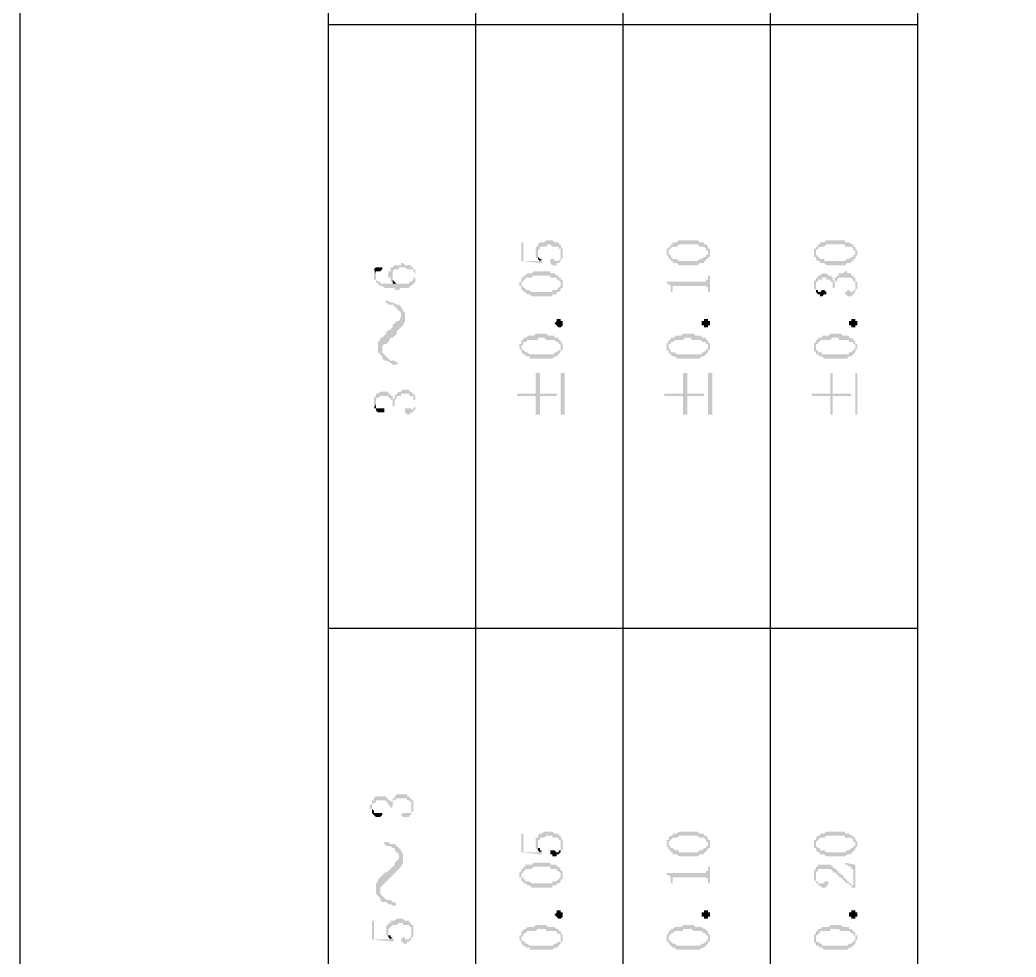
# Model space of a CAD drawing. Header units: millimetres. Extents: x 7018 to 13530, y 4187 to 5692.
# Drawn here: x 9367.76 to 9389.43, y 4570.43 to 4590.82 of the extents above; entities that cross this region are included whole.
import ezdxf

# ---------------------------------------------------------------- set-up
doc = ezdxf.new("R2010")
doc.units = ezdxf.units.MM

msp = doc.modelspace()

# ---------------------------------------------------------------- hatches: boundary and pattern name
at = {"transparency": 33554559}
for points in [[(9378.667, 4585.982), (9378.667, 4585.575), (9379.118, 4585.53), (9379.118, 4585.575), (9379.118, 4585.621), (9379.073, 4585.575), (9378.712, 4585.575), (9378.712, 4585.982)], [(9378.983, 4585.801), (9378.983, 4585.711), (9378.983, 4585.666), (9378.983, 4585.666), (9379.028, 4585.621), (9379.028, 4585.756), (9379.028, 4585.801), (9379.028, 4585.801), (9379.073, 4585.846), (9379.073, 4585.891), (9379.208, 4585.891), (9379.253, 4585.937), (9379.298, 4585.937), (9379.344, 4585.891), (9379.479, 4585.891), (9379.479, 4585.846), (9379.524, 4585.846), (9379.524, 4585.801), (9379.524, 4585.756), (9379.524, 4585.621), (9379.569, 4585.621), (9379.569, 4585.666), (9379.569, 4585.756), (9379.569, 4585.801), (9379.569, 4585.846), (9379.524, 4585.891), (9379.524, 4585.937), (9379.479, 4585.937), (9379.479, 4585.982), (9379.389, 4585.982), (9379.344, 4586.027), (9379.208, 4586.027), (9379.163, 4585.982), (9379.073, 4585.982), (9379.028, 4585.937), (9379.028, 4585.891), (9378.983, 4585.891), (9378.983, 4585.846)], [(9381.826, 4585.756), (9381.826, 4585.711), (9381.826, 4585.711), (9381.871, 4585.666), (9381.871, 4585.621), (9381.871, 4585.756), (9381.871, 4585.801), (9381.871, 4585.801), (9381.916, 4585.846), (9381.916, 4585.846), (9381.961, 4585.891), (9382.052, 4585.891), (9382.097, 4585.937), (9382.503, 4585.937), (9382.548, 4585.891), (9382.638, 4585.891), (9382.683, 4585.846), (9382.683, 4585.801), (9382.729, 4585.801), (9382.729, 4585.756), (9382.729, 4585.891), (9382.729, 4585.891), (9382.683, 4585.937), (9382.638, 4585.937), (9382.638, 4585.982), (9382.548, 4585.982), (9382.503, 4586.027), (9382.097, 4586.027), (9382.052, 4585.982), (9381.961, 4585.982), (9381.961, 4585.937), (9381.916, 4585.937), (9381.916, 4585.891), (9381.871, 4585.891), (9381.871, 4585.846), (9381.826, 4585.846), (9381.826, 4585.801), (9381.826, 4585.801)], [(9385.03, 4585.756), (9385.03, 4585.711), (9385.03, 4585.666), (9385.075, 4585.666), (9385.075, 4585.621), (9385.075, 4585.756), (9385.075, 4585.801), (9385.075, 4585.801), (9385.121, 4585.846), (9385.121, 4585.846), (9385.166, 4585.891), (9385.256, 4585.891), (9385.301, 4585.937), (9385.707, 4585.937), (9385.707, 4585.891), (9385.843, 4585.891), (9385.888, 4585.846), (9385.888, 4585.801), (9385.933, 4585.801), (9385.933, 4585.756), (9385.933, 4585.891), (9385.888, 4585.891), (9385.888, 4585.937), (9385.843, 4585.937), (9385.798, 4585.982), (9385.707, 4585.982), (9385.707, 4586.027), (9385.301, 4586.027), (9385.256, 4585.982), (9385.166, 4585.982), (9385.166, 4585.937), (9385.121, 4585.937), (9385.121, 4585.891), (9385.075, 4585.891), (9385.075, 4585.846), (9385.03, 4585.846), (9385.03, 4585.801), (9385.03, 4585.801)], [(9379.028, 4585.621), (9379.028, 4585.621), (9379.073, 4585.575), (9379.073, 4585.575), (9379.118, 4585.621), (9379.073, 4585.621), (9379.028, 4585.666), (9379.028, 4585.711), (9379.028, 4585.756)], [(9379.298, 4585.575), (9379.298, 4585.53), (9379.298, 4585.53), (9379.344, 4585.485), (9379.434, 4585.485), (9379.434, 4585.53), (9379.479, 4585.53), (9379.524, 4585.575), (9379.524, 4585.756), (9379.524, 4585.666), (9379.524, 4585.621), (9379.524, 4585.621), (9379.479, 4585.575), (9379.389, 4585.575), (9379.389, 4585.621), (9379.298, 4585.621)], [(9381.871, 4585.621), (9381.916, 4585.621), (9381.916, 4585.575), (9381.961, 4585.575), (9381.961, 4585.53), (9382.052, 4585.53), (9382.097, 4585.485), (9382.503, 4585.485), (9382.548, 4585.53), (9382.638, 4585.53), (9382.638, 4585.575), (9382.683, 4585.575), (9382.683, 4585.621), (9382.729, 4585.621), (9382.729, 4585.666), (9382.774, 4585.666), (9382.774, 4585.711), (9382.774, 4585.756), (9382.774, 4585.801), (9382.774, 4585.846), (9382.729, 4585.846), (9382.729, 4585.891), (9382.729, 4585.756), (9382.729, 4585.711), (9382.683, 4585.711), (9382.683, 4585.666), (9382.638, 4585.666), (9382.593, 4585.621), (9382.548, 4585.621), (9382.503, 4585.575), (9382.097, 4585.575), (9382.052, 4585.621), (9381.961, 4585.621), (9381.916, 4585.666), (9381.916, 4585.711), (9381.871, 4585.711), (9381.871, 4585.756), (9381.871, 4585.756)], [(9385.075, 4585.621), (9385.075, 4585.621), (9385.121, 4585.575), (9385.166, 4585.575), (9385.166, 4585.53), (9385.256, 4585.53), (9385.301, 4585.485), (9385.707, 4585.485), (9385.752, 4585.53), (9385.843, 4585.53), (9385.843, 4585.575), (9385.888, 4585.575), (9385.888, 4585.621), (9385.933, 4585.621), (9385.933, 4585.666), (9385.933, 4585.666), (9385.978, 4585.711), (9385.978, 4585.756), (9385.978, 4585.801), (9385.978, 4585.801), (9385.933, 4585.846), (9385.933, 4585.891), (9385.933, 4585.756), (9385.933, 4585.711), (9385.888, 4585.711), (9385.888, 4585.666), (9385.843, 4585.666), (9385.798, 4585.621), (9385.752, 4585.621), (9385.707, 4585.575), (9385.256, 4585.575), (9385.256, 4585.621), (9385.166, 4585.621), (9385.121, 4585.666), (9385.121, 4585.666), (9385.075, 4585.711), (9385.075, 4585.756), (9385.075, 4585.756)], [(9375.462, 4585.395), (9375.507, 4585.305), (9375.507, 4585.35), (9375.598, 4585.35), (9375.643, 4585.395), (9375.643, 4585.44), (9375.507, 4585.44)], [(9375.462, 4585.305), (9375.462, 4585.26), (9375.462, 4585.214), (9375.462, 4585.169), (9375.507, 4585.169), (9375.507, 4585.124), (9375.507, 4585.124), (9375.553, 4585.079), (9375.553, 4585.079), (9375.598, 4585.034), (9375.643, 4585.034), (9375.688, 4584.989), (9375.914, 4584.989), (9375.914, 4584.944), (9376.004, 4584.944), (9376.049, 4584.989), (9376.229, 4584.989), (9376.229, 4585.034), (9376.275, 4585.034), (9376.32, 4585.079), (9376.32, 4585.079), (9376.365, 4585.124), (9376.365, 4585.26), (9376.365, 4585.214), (9376.32, 4585.214), (9376.32, 4585.169), (9376.32, 4585.169), (9376.275, 4585.124), (9376.229, 4585.124), (9376.229, 4585.079), (9375.598, 4585.079), (9375.598, 4585.124), (9375.553, 4585.124), (9375.507, 4585.169), (9375.507, 4585.214), (9375.507, 4585.305), (9375.462, 4585.395)], [(9375.778, 4585.26), (9375.778, 4585.214), (9375.823, 4585.214), (9375.823, 4585.169), (9375.823, 4585.124), (9375.868, 4585.124), (9375.868, 4585.305), (9375.868, 4585.35), (9375.868, 4585.35), (9375.914, 4585.395), (9376.004, 4585.395), (9376.004, 4585.44), (9376.139, 4585.44), (9376.184, 4585.395), (9376.32, 4585.395), (9376.32, 4585.35), (9376.32, 4585.35), (9376.365, 4585.305), (9376.365, 4585.124), (9376.365, 4585.169), (9376.365, 4585.214), (9376.365, 4585.26), (9376.365, 4585.305), (9376.365, 4585.35), (9376.365, 4585.395), (9376.32, 4585.395), (9376.32, 4585.44), (9376.275, 4585.44), (9376.275, 4585.485), (9376.139, 4585.485), (9376.094, 4585.53), (9376.049, 4585.53), (9376.049, 4585.485), (9375.914, 4585.485), (9375.868, 4585.44), (9375.823, 4585.44), (9375.823, 4585.395), (9375.823, 4585.35), (9375.778, 4585.35), (9375.778, 4585.305)], [(9378.621, 4585.079), (9378.621, 4585.034), (9378.667, 4585.034), (9378.667, 4584.989), (9378.667, 4584.944), (9378.667, 4585.079), (9378.667, 4585.124), (9378.712, 4585.124), (9378.712, 4585.169), (9378.757, 4585.169), (9378.757, 4585.214), (9378.892, 4585.214), (9378.937, 4585.26), (9379.298, 4585.26), (9379.298, 4585.214), (9379.434, 4585.214), (9379.434, 4585.169), (9379.479, 4585.169), (9379.524, 4585.124), (9379.524, 4585.079), (9379.524, 4585.214), (9379.479, 4585.214), (9379.479, 4585.26), (9379.434, 4585.26), (9379.389, 4585.305), (9379.298, 4585.305), (9379.298, 4585.35), (9378.937, 4585.35), (9378.892, 4585.305), (9378.802, 4585.305), (9378.757, 4585.26), (9378.712, 4585.26), (9378.712, 4585.214), (9378.667, 4585.214), (9378.667, 4585.169), (9378.667, 4585.124), (9378.621, 4585.124)], [(9385.03, 4585.079), (9385.03, 4585.034), (9385.03, 4584.989), (9385.03, 4584.989), (9385.075, 4584.944), (9385.075, 4585.034), (9385.075, 4585.079), (9385.075, 4585.124), (9385.121, 4585.124), (9385.121, 4585.169), (9385.211, 4585.169), (9385.211, 4585.214), (9385.301, 4585.214), (9385.301, 4585.169), (9385.391, 4585.169), (9385.391, 4585.124), (9385.436, 4585.124), (9385.436, 4585.034), (9385.436, 4584.989), (9385.482, 4584.989), (9385.482, 4585.034), (9385.482, 4585.124), (9385.527, 4585.124), (9385.527, 4585.169), (9385.527, 4585.169), (9385.572, 4585.214), (9385.843, 4585.214), (9385.888, 4585.169), (9385.888, 4585.124), (9385.933, 4585.124), (9385.933, 4585.079), (9385.933, 4585.034), (9385.933, 4585.214), (9385.888, 4585.214), (9385.888, 4585.26), (9385.843, 4585.26), (9385.843, 4585.305), (9385.752, 4585.305), (9385.752, 4585.35), (9385.707, 4585.35), (9385.662, 4585.305), (9385.572, 4585.305), (9385.572, 4585.26), (9385.527, 4585.26), (9385.527, 4585.214), (9385.482, 4585.214), (9385.482, 4585.169), (9385.482, 4585.124), (9385.436, 4585.169), (9385.436, 4585.214), (9385.436, 4585.214), (9385.391, 4585.26), (9385.346, 4585.26), (9385.301, 4585.305), (9385.211, 4585.305), (9385.166, 4585.26), (9385.121, 4585.26), (9385.121, 4585.214), (9385.075, 4585.214), (9385.075, 4585.169), (9385.075, 4585.169), (9385.03, 4585.124)], [(9375.868, 4585.124), (9375.868, 4585.079), (9375.959, 4585.079), (9375.914, 4585.124), (9375.914, 4585.124), (9375.868, 4585.169), (9375.868, 4585.26), (9375.868, 4585.26)], [(9378.667, 4584.944), (9378.712, 4584.944), (9378.712, 4584.898), (9378.757, 4584.898), (9378.802, 4584.853), (9378.847, 4584.853), (9378.892, 4584.808), (9379.344, 4584.808), (9379.344, 4584.853), (9379.434, 4584.853), (9379.434, 4584.898), (9379.479, 4584.898), (9379.524, 4584.944), (9379.524, 4584.989), (9379.569, 4584.989), (9379.569, 4585.034), (9379.569, 4585.079), (9379.569, 4585.124), (9379.569, 4585.169), (9379.524, 4585.169), (9379.524, 4585.214), (9379.524, 4585.034), (9379.524, 4585.034), (9379.479, 4584.989), (9379.479, 4584.989), (9379.434, 4584.944), (9379.344, 4584.944), (9379.344, 4584.898), (9378.892, 4584.898), (9378.847, 4584.944), (9378.757, 4584.944), (9378.757, 4584.989), (9378.712, 4584.989), (9378.712, 4585.034), (9378.667, 4585.034), (9378.667, 4585.079)], [(9381.826, 4585.124), (9381.826, 4585.079), (9381.871, 4585.079), (9381.916, 4585.034), (9381.916, 4584.944), (9381.916, 4584.898), (9381.961, 4584.898), (9381.961, 4584.989), (9381.961, 4585.034), (9382.683, 4585.034), (9382.729, 4584.989), (9382.729, 4584.898), (9382.774, 4584.898), (9382.774, 4585.26), (9382.729, 4585.26), (9382.729, 4585.214), (9382.729, 4585.169), (9382.683, 4585.169), (9382.683, 4585.124), (9382.638, 4585.124)], [(9385.707, 4584.853), (9385.752, 4584.853), (9385.752, 4584.808), (9385.843, 4584.808), (9385.888, 4584.853), (9385.888, 4584.853), (9385.933, 4584.898), (9385.933, 4584.944), (9385.933, 4584.944), (9385.978, 4584.989), (9385.978, 4585.034), (9385.978, 4585.079), (9385.978, 4585.124), (9385.933, 4585.124), (9385.933, 4585.214), (9385.933, 4585.034), (9385.933, 4584.989), (9385.933, 4584.944), (9385.888, 4584.944), (9385.888, 4584.898), (9385.843, 4584.898), (9385.798, 4584.944), (9385.752, 4584.944), (9385.752, 4584.898), (9385.707, 4584.898)], [(9385.075, 4584.944), (9385.075, 4584.898), (9385.075, 4584.898), (9385.121, 4584.853), (9385.166, 4584.853), (9385.166, 4584.808), (9385.211, 4584.808), (9385.256, 4584.853), (9385.301, 4584.853), (9385.301, 4584.898), (9385.301, 4584.898), (9385.256, 4584.944), (9385.211, 4584.944), (9385.166, 4584.898), (9385.121, 4584.898), (9385.121, 4584.944), (9385.075, 4584.944), (9385.075, 4585.034), (9385.075, 4585.034)], [(9375.688, 4584.673), (9375.733, 4584.673), (9375.778, 4584.628), (9375.868, 4584.628), (9375.914, 4584.583), (9375.959, 4584.537), (9375.959, 4584.537), (9376.004, 4584.492), (9376.049, 4584.447), (9376.049, 4584.131), (9376.049, 4584.131), (9376.094, 4584.176), (9376.139, 4584.267), (9376.139, 4584.447), (9376.094, 4584.492), (9376.049, 4584.583), (9376.049, 4584.583), (9376.004, 4584.628), (9375.959, 4584.628), (9375.868, 4584.673), (9375.823, 4584.673), (9375.733, 4584.718)], [(9375.553, 4583.68), (9375.553, 4583.59), (9375.598, 4583.545), (9375.643, 4583.499), (9375.643, 4583.725), (9375.688, 4583.77), (9375.733, 4583.77), (9375.778, 4583.815), (9375.823, 4583.906), (9375.868, 4583.906), (9375.914, 4583.951), (9375.959, 4583.996), (9375.959, 4584.041), (9376.004, 4584.086), (9376.049, 4584.131), (9376.049, 4584.402), (9376.049, 4584.357), (9376.004, 4584.267), (9375.959, 4584.267), (9375.914, 4584.221), (9375.868, 4584.176), (9375.868, 4584.131), (9375.823, 4584.086), (9375.733, 4584.041), (9375.733, 4583.996), (9375.688, 4583.951), (9375.643, 4583.906), (9375.598, 4583.906), (9375.598, 4583.86), (9375.553, 4583.815), (9375.553, 4583.725)], [(9379.569, 4584.221), (9379.569, 4584.176), (9379.569, 4584.176), (9379.524, 4584.131), (9379.479, 4584.131), (9379.434, 4584.176), (9379.434, 4584.176), (9379.389, 4584.221), (9379.389, 4584.221), (9379.434, 4584.267), (9379.434, 4584.312), (9379.524, 4584.312), (9379.524, 4584.267), (9379.569, 4584.267), (9379.569, 4584.221)], [(9382.774, 4584.221), (9382.774, 4584.176), (9382.729, 4584.176), (9382.729, 4584.131), (9382.638, 4584.131), (9382.638, 4584.176), (9382.593, 4584.176), (9382.593, 4584.221), (9382.593, 4584.267), (9382.638, 4584.267), (9382.638, 4584.312), (9382.729, 4584.312), (9382.729, 4584.267), (9382.774, 4584.267), (9382.774, 4584.221)], [(9385.978, 4584.221), (9385.978, 4584.176), (9385.933, 4584.176), (9385.933, 4584.131), (9385.843, 4584.131), (9385.843, 4584.176), (9385.798, 4584.176), (9385.798, 4584.221), (9385.798, 4584.267), (9385.843, 4584.267), (9385.843, 4584.312), (9385.933, 4584.312), (9385.933, 4584.267), (9385.978, 4584.267), (9385.978, 4584.221)], [(9378.621, 4583.725), (9378.621, 4583.68), (9378.621, 4583.68), (9378.667, 4583.635), (9378.667, 4583.59), (9378.667, 4583.725), (9378.667, 4583.725), (9378.712, 4583.77), (9378.712, 4583.815), (9378.757, 4583.815), (9378.802, 4583.86), (9379.028, 4583.86), (9379.028, 4583.906), (9379.163, 4583.906), (9379.208, 4583.86), (9379.389, 4583.86), (9379.434, 4583.815), (9379.479, 4583.815), (9379.479, 4583.77), (9379.524, 4583.77), (9379.524, 4583.725), (9379.524, 4583.86), (9379.479, 4583.86), (9379.479, 4583.906), (9379.389, 4583.906), (9379.389, 4583.951), (9379.253, 4583.951), (9379.208, 4583.996), (9378.983, 4583.996), (9378.937, 4583.951), (9378.802, 4583.951), (9378.802, 4583.906), (9378.712, 4583.906), (9378.712, 4583.86), (9378.667, 4583.86), (9378.667, 4583.815), (9378.667, 4583.77), (9378.621, 4583.77)], [(9378.667, 4583.59), (9378.712, 4583.545), (9378.757, 4583.545), (9378.757, 4583.499), (9378.847, 4583.499), (9378.847, 4583.454), (9379.344, 4583.454), (9379.389, 4583.499), (9379.434, 4583.499), (9379.479, 4583.545), (9379.479, 4583.545), (9379.524, 4583.59), (9379.524, 4583.635), (9379.569, 4583.635), (9379.569, 4583.68), (9379.569, 4583.725), (9379.569, 4583.77), (9379.569, 4583.77), (9379.524, 4583.815), (9379.524, 4583.68), (9379.524, 4583.635), (9379.479, 4583.635), (9379.434, 4583.59), (9379.389, 4583.59), (9379.389, 4583.545), (9378.847, 4583.545), (9378.802, 4583.59), (9378.757, 4583.59), (9378.712, 4583.635), (9378.712, 4583.635), (9378.667, 4583.68), (9378.667, 4583.725)], [(9381.826, 4583.725), (9381.826, 4583.68), (9381.826, 4583.635), (9381.871, 4583.635), (9381.871, 4583.59), (9381.871, 4583.725), (9381.871, 4583.77), (9381.916, 4583.77), (9381.916, 4583.815), (9381.961, 4583.815), (9382.006, 4583.86), (9382.187, 4583.86), (9382.232, 4583.906), (9382.367, 4583.906), (9382.367, 4583.86), (9382.593, 4583.86), (9382.593, 4583.815), (9382.683, 4583.815), (9382.683, 4583.77), (9382.729, 4583.77), (9382.729, 4583.725), (9382.729, 4583.86), (9382.683, 4583.86), (9382.683, 4583.906), (9382.593, 4583.906), (9382.593, 4583.951), (9382.458, 4583.951), (9382.413, 4583.996), (9382.187, 4583.996), (9382.142, 4583.951), (9382.006, 4583.951), (9382.006, 4583.906), (9381.916, 4583.906), (9381.916, 4583.86), (9381.871, 4583.86), (9381.871, 4583.815), (9381.871, 4583.815), (9381.826, 4583.77)], [(9381.871, 4583.59), (9381.916, 4583.545), (9381.916, 4583.545), (9381.961, 4583.499), (9382.006, 4583.499), (9382.052, 4583.454), (9382.548, 4583.454), (9382.593, 4583.499), (9382.638, 4583.499), (9382.683, 4583.545), (9382.683, 4583.545), (9382.729, 4583.59), (9382.729, 4583.635), (9382.774, 4583.635), (9382.774, 4583.68), (9382.774, 4583.725), (9382.774, 4583.77), (9382.774, 4583.77), (9382.729, 4583.815), (9382.729, 4583.68), (9382.729, 4583.68), (9382.683, 4583.635), (9382.683, 4583.635), (9382.638, 4583.59), (9382.593, 4583.59), (9382.593, 4583.545), (9382.052, 4583.545), (9382.006, 4583.59), (9381.916, 4583.59), (9381.916, 4583.635), (9381.916, 4583.635), (9381.871, 4583.68), (9381.871, 4583.725)], [(9385.03, 4583.725), (9385.03, 4583.68), (9385.03, 4583.635), (9385.03, 4583.635), (9385.075, 4583.59), (9385.075, 4583.725), (9385.075, 4583.77), (9385.121, 4583.77), (9385.121, 4583.815), (9385.166, 4583.815), (9385.166, 4583.86), (9385.391, 4583.86), (9385.436, 4583.906), (9385.572, 4583.906), (9385.572, 4583.86), (9385.798, 4583.86), (9385.798, 4583.815), (9385.888, 4583.815), (9385.888, 4583.77), (9385.933, 4583.77), (9385.933, 4583.725), (9385.933, 4583.815), (9385.888, 4583.86), (9385.888, 4583.86), (9385.843, 4583.906), (9385.798, 4583.906), (9385.798, 4583.951), (9385.662, 4583.951), (9385.617, 4583.996), (9385.391, 4583.996), (9385.346, 4583.951), (9385.211, 4583.951), (9385.211, 4583.906), (9385.121, 4583.906), (9385.121, 4583.86), (9385.075, 4583.86), (9385.075, 4583.815), (9385.075, 4583.815), (9385.03, 4583.77)], [(9385.075, 4583.59), (9385.075, 4583.545), (9385.121, 4583.545), (9385.166, 4583.499), (9385.211, 4583.499), (9385.256, 4583.454), (9385.752, 4583.454), (9385.798, 4583.499), (9385.843, 4583.499), (9385.888, 4583.545), (9385.888, 4583.545), (9385.933, 4583.59), (9385.933, 4583.635), (9385.933, 4583.635), (9385.978, 4583.68), (9385.978, 4583.725), (9385.978, 4583.77), (9385.933, 4583.77), (9385.933, 4583.815), (9385.933, 4583.68), (9385.933, 4583.68), (9385.888, 4583.635), (9385.888, 4583.635), (9385.843, 4583.59), (9385.798, 4583.59), (9385.798, 4583.545), (9385.211, 4583.545), (9385.211, 4583.59), (9385.121, 4583.59), (9385.121, 4583.635), (9385.075, 4583.635), (9385.075, 4583.68), (9385.075, 4583.725)], [(9375.643, 4583.499), (9375.643, 4583.454), (9375.688, 4583.409), (9375.733, 4583.409), (9375.823, 4583.364), (9375.868, 4583.319), (9375.959, 4583.319), (9376.004, 4583.364), (9375.959, 4583.364), (9375.914, 4583.409), (9375.823, 4583.409), (9375.778, 4583.454), (9375.733, 4583.499), (9375.733, 4583.499), (9375.688, 4583.545), (9375.643, 4583.59), (9375.643, 4583.635)], [(9378.576, 4582.687), (9378.576, 4582.642), (9378.983, 4582.642), (9378.983, 4582.236), (9379.073, 4582.236), (9379.073, 4582.642), (9379.434, 4582.642), (9379.434, 4582.687), (9379.073, 4582.687), (9379.073, 4583.138), (9378.983, 4583.138), (9378.983, 4582.687)], [(9379.614, 4582.236), (9379.614, 4583.138), (9379.524, 4583.138), (9379.524, 4582.236)], [(9381.781, 4582.687), (9381.781, 4582.642), (9382.187, 4582.642), (9382.187, 4582.236), (9382.277, 4582.236), (9382.277, 4582.642), (9382.638, 4582.642), (9382.638, 4582.687), (9382.277, 4582.687), (9382.277, 4583.138), (9382.187, 4583.138), (9382.187, 4582.687)], [(9382.819, 4582.236), (9382.819, 4583.138), (9382.729, 4583.138), (9382.729, 4582.236)], [(9384.985, 4582.687), (9384.985, 4582.642), (9385.391, 4582.642), (9385.391, 4582.236), (9385.436, 4582.236), (9385.436, 4582.642), (9385.843, 4582.642), (9385.843, 4582.687), (9385.436, 4582.687), (9385.436, 4583.138), (9385.391, 4583.138), (9385.391, 4582.687)], [(9385.978, 4582.236), (9385.978, 4583.138), (9385.933, 4583.138), (9385.933, 4582.236)], [(9375.462, 4582.506), (9375.462, 4582.416), (9375.462, 4582.371), (9375.507, 4582.461), (9375.507, 4582.506), (9375.507, 4582.552), (9375.507, 4582.597), (9375.553, 4582.597), (9375.598, 4582.642), (9375.778, 4582.642), (9375.778, 4582.597), (9375.823, 4582.597), (9375.823, 4582.552), (9375.868, 4582.552), (9375.868, 4582.506), (9375.868, 4582.416), (9375.914, 4582.416), (9375.914, 4582.506), (9375.914, 4582.552), (9375.914, 4582.552), (9375.959, 4582.597), (9375.959, 4582.642), (9376.049, 4582.642), (9376.049, 4582.687), (9376.229, 4582.687), (9376.229, 4582.642), (9376.32, 4582.642), (9376.32, 4582.597), (9376.32, 4582.552), (9376.365, 4582.552), (9376.365, 4582.461), (9376.365, 4582.642), (9376.365, 4582.642), (9376.32, 4582.687), (9376.32, 4582.687), (9376.275, 4582.732), (9376.229, 4582.732), (9376.229, 4582.777), (9376.094, 4582.777), (9376.049, 4582.732), (9376.004, 4582.732), (9375.959, 4582.687), (9375.959, 4582.687), (9375.914, 4582.642), (9375.914, 4582.597), (9375.868, 4582.552), (9375.868, 4582.597), (9375.868, 4582.642), (9375.823, 4582.642), (9375.823, 4582.687), (9375.778, 4582.687), (9375.778, 4582.732), (9375.598, 4582.732), (9375.553, 4582.687), (9375.507, 4582.687), (9375.507, 4582.642), (9375.507, 4582.642), (9375.462, 4582.597)], [(9376.139, 4582.326), (9376.139, 4582.281), (9376.139, 4582.281), (9376.184, 4582.236), (9376.229, 4582.236), (9376.275, 4582.281), (9376.32, 4582.281), (9376.32, 4582.326), (9376.365, 4582.326), (9376.365, 4582.371), (9376.365, 4582.416), (9376.365, 4582.506), (9376.365, 4582.552), (9376.365, 4582.597), (9376.365, 4582.642), (9376.365, 4582.461), (9376.365, 4582.416), (9376.32, 4582.371), (9376.32, 4582.371), (9376.275, 4582.326), (9376.275, 4582.371), (9376.139, 4582.371)], [(9375.462, 4582.371), (9375.507, 4582.371), (9375.507, 4582.326), (9375.507, 4582.326), (9375.553, 4582.281), (9375.688, 4582.281), (9375.688, 4582.326), (9375.688, 4582.371), (9375.507, 4582.371), (9375.507, 4582.416), (9375.507, 4582.461), (9375.507, 4582.461)], [(9375.372, 4573.706), (9375.372, 4573.661), (9375.417, 4573.661), (9375.417, 4573.615), (9375.417, 4573.706), (9375.417, 4573.751), (9375.462, 4573.796), (9375.507, 4573.796), (9375.507, 4573.841), (9375.733, 4573.841), (9375.733, 4573.796), (9375.778, 4573.796), (9375.778, 4573.751), (9375.778, 4573.751), (9375.823, 4573.706), (9375.823, 4573.661), (9375.823, 4573.661), (9375.868, 4573.706), (9375.868, 4573.751), (9375.868, 4573.796), (9375.868, 4573.841), (9375.914, 4573.841), (9375.959, 4573.886), (9376.184, 4573.886), (9376.184, 4573.841), (9376.229, 4573.841), (9376.275, 4573.796), (9376.275, 4573.706), (9376.275, 4573.886), (9376.229, 4573.886), (9376.229, 4573.931), (9376.184, 4573.931), (9376.184, 4573.976), (9375.959, 4573.976), (9375.914, 4573.931), (9375.914, 4573.886), (9375.868, 4573.886), (9375.868, 4573.841), (9375.868, 4573.841), (9375.823, 4573.796), (9375.823, 4573.841), (9375.778, 4573.841), (9375.778, 4573.886), (9375.733, 4573.886), (9375.733, 4573.931), (9375.507, 4573.931), (9375.462, 4573.886), (9375.462, 4573.841), (9375.417, 4573.841), (9375.417, 4573.796), (9375.417, 4573.751), (9375.372, 4573.751)], [(9376.049, 4573.525), (9376.049, 4573.525), (9376.094, 4573.48), (9376.229, 4573.48), (9376.229, 4573.525), (9376.275, 4573.525), (9376.275, 4573.57), (9376.32, 4573.615), (9376.32, 4573.661), (9376.32, 4573.706), (9376.32, 4573.796), (9376.32, 4573.841), (9376.275, 4573.841), (9376.275, 4573.661), (9376.275, 4573.615), (9376.275, 4573.57), (9376.094, 4573.57)], [(9375.417, 4573.615), (9375.417, 4573.57), (9375.417, 4573.57), (9375.462, 4573.525), (9375.462, 4573.525), (9375.507, 4573.48), (9375.598, 4573.48), (9375.643, 4573.525), (9375.643, 4573.57), (9375.462, 4573.57), (9375.462, 4573.615), (9375.462, 4573.615), (9375.417, 4573.661), (9375.417, 4573.706)], [(9378.667, 4573.119), (9378.667, 4572.713), (9379.118, 4572.668), (9379.118, 4572.713), (9379.118, 4572.758), (9379.073, 4572.713), (9378.712, 4572.713), (9378.712, 4573.119)], [(9378.983, 4572.938), (9378.983, 4572.848), (9378.983, 4572.803), (9378.983, 4572.803), (9379.028, 4572.758), (9379.028, 4572.893), (9379.028, 4572.984), (9379.073, 4572.984), (9379.073, 4573.029), (9379.163, 4573.029), (9379.208, 4573.074), (9379.344, 4573.074), (9379.344, 4573.029), (9379.479, 4573.029), (9379.479, 4572.984), (9379.524, 4572.984), (9379.524, 4572.938), (9379.524, 4572.893), (9379.524, 4572.758), (9379.569, 4572.758), (9379.569, 4572.803), (9379.569, 4572.893), (9379.569, 4572.938), (9379.569, 4572.984), (9379.524, 4573.029), (9379.524, 4573.074), (9379.479, 4573.074), (9379.479, 4573.119), (9379.389, 4573.119), (9379.344, 4573.164), (9379.163, 4573.164), (9379.118, 4573.119), (9379.073, 4573.119), (9379.028, 4573.074), (9379.028, 4573.029), (9378.983, 4573.029), (9378.983, 4572.984)], [(9381.826, 4572.893), (9381.826, 4572.848), (9381.826, 4572.848), (9381.871, 4572.803), (9381.871, 4572.758), (9381.871, 4572.893), (9381.871, 4572.938), (9381.871, 4572.938), (9381.916, 4572.984), (9381.916, 4572.984), (9381.961, 4573.029), (9382.052, 4573.029), (9382.097, 4573.074), (9382.503, 4573.074), (9382.548, 4573.029), (9382.638, 4573.029), (9382.683, 4572.984), (9382.683, 4572.938), (9382.729, 4572.938), (9382.729, 4572.893), (9382.729, 4573.029), (9382.729, 4573.029), (9382.683, 4573.074), (9382.638, 4573.074), (9382.638, 4573.119), (9382.548, 4573.119), (9382.503, 4573.164), (9382.097, 4573.164), (9382.052, 4573.119), (9381.961, 4573.119), (9381.961, 4573.074), (9381.916, 4573.074), (9381.871, 4573.029), (9381.871, 4572.984), (9381.826, 4572.984), (9381.826, 4572.938), (9381.826, 4572.938)], [(9381.871, 4572.758), (9381.916, 4572.758), (9381.916, 4572.713), (9381.961, 4572.713), (9381.961, 4572.668), (9382.052, 4572.668), (9382.097, 4572.623), (9382.503, 4572.623), (9382.548, 4572.668), (9382.638, 4572.668), (9382.638, 4572.713), (9382.683, 4572.713), (9382.683, 4572.758), (9382.729, 4572.758), (9382.729, 4572.803), (9382.774, 4572.803), (9382.774, 4572.848), (9382.774, 4572.893), (9382.774, 4572.938), (9382.774, 4572.984), (9382.729, 4572.984), (9382.729, 4573.029), (9382.729, 4572.893), (9382.729, 4572.848), (9382.683, 4572.848), (9382.683, 4572.803), (9382.638, 4572.803), (9382.593, 4572.758), (9382.548, 4572.758), (9382.503, 4572.713), (9382.097, 4572.713), (9382.097, 4572.758), (9382.006, 4572.758), (9381.961, 4572.803), (9381.916, 4572.803), (9381.916, 4572.848), (9381.871, 4572.848), (9381.871, 4572.893), (9381.871, 4572.893)], [(9385.03, 4572.893), (9385.03, 4572.848), (9385.03, 4572.803), (9385.075, 4572.803), (9385.075, 4572.758), (9385.075, 4572.893), (9385.075, 4572.938), (9385.075, 4572.938), (9385.121, 4572.984), (9385.121, 4572.984), (9385.166, 4573.029), (9385.256, 4573.029), (9385.301, 4573.074), (9385.707, 4573.074), (9385.707, 4573.029), (9385.843, 4573.029), (9385.888, 4572.984), (9385.888, 4572.938), (9385.933, 4572.938), (9385.933, 4572.893), (9385.933, 4573.029), (9385.888, 4573.029), (9385.888, 4573.074), (9385.843, 4573.074), (9385.798, 4573.119), (9385.707, 4573.119), (9385.707, 4573.164), (9385.301, 4573.164), (9385.256, 4573.119), (9385.166, 4573.119), (9385.166, 4573.074), (9385.121, 4573.074), (9385.075, 4573.029), (9385.075, 4572.984), (9385.03, 4572.984), (9385.03, 4572.938), (9385.03, 4572.938)], [(9385.075, 4572.758), (9385.075, 4572.758), (9385.121, 4572.713), (9385.166, 4572.713), (9385.166, 4572.668), (9385.256, 4572.668), (9385.301, 4572.623), (9385.707, 4572.623), (9385.752, 4572.668), (9385.843, 4572.668), (9385.843, 4572.713), (9385.888, 4572.713), (9385.888, 4572.758), (9385.933, 4572.758), (9385.933, 4572.803), (9385.933, 4572.803), (9385.978, 4572.848), (9385.978, 4572.893), (9385.978, 4572.938), (9385.978, 4572.938), (9385.933, 4572.984), (9385.933, 4573.029), (9385.933, 4572.893), (9385.933, 4572.848), (9385.888, 4572.848), (9385.888, 4572.803), (9385.843, 4572.803), (9385.798, 4572.758), (9385.752, 4572.758), (9385.707, 4572.713), (9385.301, 4572.713), (9385.256, 4572.758), (9385.166, 4572.758), (9385.166, 4572.803), (9385.121, 4572.803), (9385.075, 4572.848), (9385.075, 4572.893), (9385.075, 4572.893)], [(9375.688, 4572.893), (9375.688, 4572.893), (9375.733, 4572.848), (9375.823, 4572.848), (9375.868, 4572.803), (9375.914, 4572.803), (9375.914, 4572.758), (9375.959, 4572.713), (9376.004, 4572.668), (9376.004, 4572.352), (9376.004, 4572.352), (9376.049, 4572.397), (9376.094, 4572.487), (9376.094, 4572.668), (9376.049, 4572.758), (9376.004, 4572.803), (9376.004, 4572.803), (9375.959, 4572.848), (9375.914, 4572.893), (9375.823, 4572.893), (9375.778, 4572.938), (9375.688, 4572.938)], [(9379.028, 4572.758), (9379.028, 4572.758), (9379.073, 4572.713), (9379.073, 4572.713), (9379.118, 4572.758), (9379.073, 4572.758), (9379.073, 4572.803), (9379.028, 4572.803), (9379.028, 4572.848), (9379.028, 4572.893)], [(9379.298, 4572.713), (9379.298, 4572.668), (9379.344, 4572.668), (9379.344, 4572.623), (9379.434, 4572.623), (9379.434, 4572.668), (9379.479, 4572.668), (9379.524, 4572.713), (9379.524, 4572.893), (9379.524, 4572.803), (9379.524, 4572.758), (9379.479, 4572.758), (9379.479, 4572.713), (9379.434, 4572.713), (9379.389, 4572.758), (9379.298, 4572.758)], [(9375.507, 4571.9), (9375.507, 4571.81), (9375.553, 4571.765), (9375.598, 4571.72), (9375.598, 4571.946), (9375.643, 4571.991), (9375.688, 4572.036), (9375.733, 4572.081), (9375.778, 4572.126), (9375.823, 4572.171), (9375.868, 4572.216), (9375.914, 4572.261), (9375.914, 4572.261), (9375.959, 4572.307), (9376.004, 4572.352), (9376.004, 4572.623), (9376.004, 4572.577), (9375.959, 4572.532), (9375.914, 4572.487), (9375.914, 4572.442), (9375.868, 4572.397), (9375.823, 4572.352), (9375.778, 4572.307), (9375.688, 4572.261), (9375.688, 4572.261), (9375.643, 4572.216), (9375.598, 4572.171), (9375.553, 4572.126), (9375.553, 4572.081), (9375.507, 4572.036), (9375.507, 4571.991)], [(9378.621, 4572.216), (9378.621, 4572.171), (9378.667, 4572.171), (9378.667, 4572.126), (9378.667, 4572.081), (9378.667, 4572.216), (9378.667, 4572.261), (9378.712, 4572.261), (9378.712, 4572.307), (9378.757, 4572.307), (9378.757, 4572.352), (9378.892, 4572.352), (9378.937, 4572.397), (9379.298, 4572.397), (9379.298, 4572.352), (9379.434, 4572.352), (9379.434, 4572.307), (9379.479, 4572.307), (9379.524, 4572.261), (9379.524, 4572.216), (9379.524, 4572.352), (9379.524, 4572.352), (9379.479, 4572.397), (9379.434, 4572.397), (9379.434, 4572.442), (9379.298, 4572.442), (9379.298, 4572.487), (9378.937, 4572.487), (9378.892, 4572.442), (9378.757, 4572.442), (9378.757, 4572.397), (9378.712, 4572.397), (9378.712, 4572.352), (9378.667, 4572.352), (9378.667, 4572.307), (9378.667, 4572.307), (9378.621, 4572.261)], [(9378.667, 4572.081), (9378.712, 4572.081), (9378.712, 4572.036), (9378.757, 4572.036), (9378.802, 4571.991), (9378.847, 4571.991), (9378.892, 4571.946), (9379.344, 4571.946), (9379.344, 4571.991), (9379.434, 4571.991), (9379.434, 4572.036), (9379.479, 4572.036), (9379.524, 4572.081), (9379.524, 4572.126), (9379.569, 4572.126), (9379.569, 4572.171), (9379.569, 4572.216), (9379.569, 4572.261), (9379.569, 4572.307), (9379.524, 4572.307), (9379.524, 4572.352), (9379.524, 4572.216), (9379.524, 4572.171), (9379.524, 4572.171), (9379.479, 4572.126), (9379.479, 4572.126), (9379.434, 4572.081), (9379.344, 4572.081), (9379.344, 4572.036), (9378.892, 4572.036), (9378.847, 4572.081), (9378.757, 4572.081), (9378.757, 4572.126), (9378.712, 4572.126), (9378.712, 4572.171), (9378.667, 4572.171), (9378.667, 4572.216)], [(9381.826, 4572.261), (9381.826, 4572.216), (9381.871, 4572.216), (9381.916, 4572.171), (9381.916, 4572.126), (9381.916, 4572.036), (9381.961, 4572.036), (9381.961, 4572.126), (9381.961, 4572.171), (9382.683, 4572.171), (9382.729, 4572.126), (9382.729, 4572.036), (9382.774, 4572.036), (9382.774, 4572.397), (9382.729, 4572.397), (9382.729, 4572.352), (9382.729, 4572.307), (9382.683, 4572.307), (9382.683, 4572.261), (9382.638, 4572.261)], [(9385.03, 4572.216), (9385.03, 4572.171), (9385.03, 4572.126), (9385.03, 4572.126), (9385.075, 4572.081), (9385.075, 4572.216), (9385.075, 4572.261), (9385.075, 4572.261), (9385.121, 4572.307), (9385.121, 4572.352), (9385.391, 4572.352), (9385.436, 4572.307), (9385.436, 4572.307), (9385.482, 4572.261), (9385.527, 4572.261), (9385.527, 4572.216), (9385.572, 4572.216), (9385.572, 4572.171), (9385.617, 4572.171), (9385.662, 4572.126), (9385.662, 4572.126), (9385.707, 4572.081), (9385.707, 4572.081), (9385.752, 4572.036), (9385.798, 4572.036), (9385.798, 4571.991), (9385.843, 4571.991), (9385.843, 4571.946), (9385.888, 4571.946), (9385.888, 4571.991), (9385.843, 4571.991), (9385.843, 4572.036), (9385.798, 4572.036), (9385.798, 4572.081), (9385.752, 4572.081), (9385.752, 4572.126), (9385.707, 4572.126), (9385.707, 4572.171), (9385.662, 4572.171), (9385.662, 4572.216), (9385.617, 4572.216), (9385.617, 4572.261), (9385.572, 4572.261), (9385.572, 4572.307), (9385.527, 4572.307), (9385.527, 4572.352), (9385.482, 4572.352), (9385.436, 4572.397), (9385.436, 4572.397), (9385.391, 4572.442), (9385.121, 4572.442), (9385.121, 4572.397), (9385.075, 4572.397), (9385.075, 4572.352), (9385.075, 4572.352), (9385.03, 4572.307), (9385.03, 4572.261), (9385.03, 4572.261)], [(9385.707, 4572.487), (9385.707, 4572.442), (9385.752, 4572.442), (9385.798, 4572.397), (9385.843, 4572.397), (9385.843, 4572.352), (9385.888, 4572.352), (9385.888, 4571.946), (9385.933, 4571.946), (9385.933, 4572.442)], [(9385.075, 4572.081), (9385.075, 4572.036), (9385.121, 4572.036), (9385.121, 4571.991), (9385.166, 4571.991), (9385.211, 4571.946), (9385.301, 4571.946), (9385.301, 4571.991), (9385.346, 4571.991), (9385.346, 4572.036), (9385.346, 4572.081), (9385.256, 4572.081), (9385.256, 4572.036), (9385.121, 4572.036), (9385.121, 4572.081), (9385.075, 4572.081), (9385.075, 4572.126), (9385.075, 4572.171), (9385.075, 4572.171)], [(9375.598, 4571.72), (9375.598, 4571.675), (9375.643, 4571.63), (9375.733, 4571.63), (9375.778, 4571.584), (9375.823, 4571.584), (9375.914, 4571.539), (9375.959, 4571.584), (9375.914, 4571.63), (9375.868, 4571.63), (9375.823, 4571.675), (9375.733, 4571.675), (9375.688, 4571.72), (9375.688, 4571.72), (9375.643, 4571.765), (9375.598, 4571.81), (9375.598, 4571.855)], [(9375.733, 4571.043), (9375.733, 4570.953), (9375.733, 4570.907), (9375.733, 4570.907), (9375.778, 4570.862), (9375.778, 4570.998), (9375.778, 4571.043), (9375.778, 4571.043), (9375.823, 4571.088), (9375.823, 4571.088), (9375.868, 4571.133), (9375.959, 4571.133), (9376.004, 4571.178), (9376.094, 4571.178), (9376.094, 4571.133), (9376.229, 4571.133), (9376.229, 4571.088), (9376.275, 4571.088), (9376.275, 4571.043), (9376.275, 4570.998), (9376.275, 4570.862), (9376.32, 4570.862), (9376.32, 4570.907), (9376.32, 4570.998), (9376.32, 4571.043), (9376.32, 4571.133), (9376.275, 4571.133), (9376.275, 4571.178), (9376.229, 4571.178), (9376.229, 4571.223), (9376.139, 4571.223), (9376.094, 4571.269), (9375.959, 4571.269), (9375.914, 4571.223), (9375.823, 4571.223), (9375.823, 4571.178), (9375.778, 4571.178), (9375.778, 4571.133), (9375.733, 4571.133), (9375.733, 4571.088)], [(9379.569, 4571.359), (9379.569, 4571.314), (9379.569, 4571.314), (9379.524, 4571.269), (9379.479, 4571.269), (9379.434, 4571.314), (9379.434, 4571.314), (9379.389, 4571.359), (9379.389, 4571.359), (9379.434, 4571.404), (9379.434, 4571.449), (9379.524, 4571.449), (9379.524, 4571.404), (9379.569, 4571.404), (9379.569, 4571.359)], [(9382.774, 4571.359), (9382.774, 4571.314), (9382.729, 4571.314), (9382.729, 4571.269), (9382.638, 4571.269), (9382.638, 4571.314), (9382.593, 4571.314), (9382.593, 4571.359), (9382.593, 4571.404), (9382.638, 4571.404), (9382.638, 4571.449), (9382.729, 4571.449), (9382.729, 4571.404), (9382.774, 4571.404), (9382.774, 4571.359)], [(9385.978, 4571.359), (9385.978, 4571.314), (9385.933, 4571.314), (9385.933, 4571.269), (9385.843, 4571.269), (9385.843, 4571.314), (9385.798, 4571.314), (9385.798, 4571.359), (9385.798, 4571.404), (9385.843, 4571.404), (9385.843, 4571.449), (9385.933, 4571.449), (9385.933, 4571.404), (9385.978, 4571.404), (9385.978, 4571.359)], [(9375.417, 4571.223), (9375.417, 4570.817), (9375.868, 4570.772), (9375.914, 4570.817), (9375.868, 4570.817), (9375.868, 4570.862), (9375.823, 4570.817), (9375.462, 4570.817), (9375.462, 4571.223)], [(9378.621, 4570.862), (9378.621, 4570.817), (9378.621, 4570.817), (9378.667, 4570.772), (9378.667, 4570.727), (9378.667, 4570.862), (9378.667, 4570.862), (9378.712, 4570.907), (9378.712, 4570.953), (9378.757, 4570.953), (9378.802, 4570.998), (9378.983, 4570.998), (9379.028, 4571.043), (9379.208, 4571.043), (9379.208, 4570.998), (9379.434, 4570.998), (9379.434, 4570.953), (9379.479, 4570.953), (9379.524, 4570.907), (9379.524, 4570.862), (9379.524, 4570.998), (9379.479, 4570.998), (9379.479, 4571.043), (9379.434, 4571.043), (9379.389, 4571.088), (9379.253, 4571.088), (9379.208, 4571.133), (9378.983, 4571.133), (9378.937, 4571.088), (9378.802, 4571.088), (9378.757, 4571.043), (9378.712, 4571.043), (9378.712, 4570.998), (9378.667, 4570.998), (9378.667, 4570.953), (9378.667, 4570.907), (9378.621, 4570.907)], [(9381.826, 4570.862), (9381.826, 4570.817), (9381.826, 4570.772), (9381.871, 4570.772), (9381.871, 4570.727), (9381.871, 4570.862), (9381.871, 4570.907), (9381.916, 4570.907), (9381.916, 4570.953), (9381.961, 4570.953), (9382.006, 4570.998), (9382.187, 4570.998), (9382.187, 4571.043), (9382.367, 4571.043), (9382.413, 4570.998), (9382.593, 4570.998), (9382.638, 4570.953), (9382.683, 4570.953), (9382.683, 4570.907), (9382.729, 4570.907), (9382.729, 4570.862), (9382.729, 4570.998), (9382.683, 4570.998), (9382.683, 4571.043), (9382.638, 4571.043), (9382.593, 4571.088), (9382.458, 4571.088), (9382.413, 4571.133), (9382.187, 4571.133), (9382.142, 4571.088), (9382.006, 4571.088), (9381.961, 4571.043), (9381.916, 4571.043), (9381.916, 4570.998), (9381.871, 4570.998), (9381.871, 4570.953), (9381.871, 4570.953), (9381.826, 4570.907)], [(9385.03, 4570.862), (9385.03, 4570.817), (9385.03, 4570.772), (9385.03, 4570.772), (9385.075, 4570.727), (9385.075, 4570.862), (9385.075, 4570.907), (9385.121, 4570.907), (9385.121, 4570.953), (9385.166, 4570.953), (9385.166, 4570.998), (9385.391, 4570.998), (9385.391, 4571.043), (9385.572, 4571.043), (9385.617, 4570.998), (9385.798, 4570.998), (9385.843, 4570.953), (9385.888, 4570.953), (9385.888, 4570.907), (9385.933, 4570.907), (9385.933, 4570.862), (9385.933, 4570.953), (9385.888, 4570.998), (9385.888, 4570.998), (9385.843, 4571.043), (9385.798, 4571.043), (9385.798, 4571.088), (9385.662, 4571.088), (9385.617, 4571.133), (9385.391, 4571.133), (9385.346, 4571.088), (9385.211, 4571.088), (9385.166, 4571.043), (9385.121, 4571.043), (9385.121, 4570.998), (9385.075, 4570.998), (9385.075, 4570.953), (9385.075, 4570.953), (9385.03, 4570.907)], [(9375.778, 4570.862), (9375.778, 4570.862), (9375.823, 4570.817), (9375.823, 4570.817), (9375.868, 4570.862), (9375.823, 4570.862), (9375.823, 4570.907), (9375.778, 4570.907), (9375.778, 4570.953), (9375.778, 4570.998)], [(9376.049, 4570.817), (9376.049, 4570.772), (9376.094, 4570.772), (9376.094, 4570.727), (9376.184, 4570.727), (9376.184, 4570.772), (9376.229, 4570.772), (9376.275, 4570.817), (9376.275, 4570.998), (9376.275, 4570.907), (9376.275, 4570.862), (9376.229, 4570.862), (9376.229, 4570.817), (9376.139, 4570.817), (9376.139, 4570.862), (9376.094, 4570.862)], [(9378.667, 4570.727), (9378.712, 4570.682), (9378.757, 4570.682), (9378.757, 4570.637), (9378.847, 4570.637), (9378.847, 4570.592), (9379.344, 4570.592), (9379.389, 4570.637), (9379.434, 4570.637), (9379.479, 4570.682), (9379.479, 4570.682), (9379.524, 4570.727), (9379.524, 4570.772), (9379.569, 4570.772), (9379.569, 4570.817), (9379.569, 4570.862), (9379.569, 4570.907), (9379.569, 4570.907), (9379.524, 4570.953), (9379.524, 4570.817), (9379.524, 4570.772), (9379.479, 4570.772), (9379.434, 4570.727), (9379.389, 4570.727), (9379.344, 4570.682), (9378.847, 4570.682), (9378.802, 4570.727), (9378.757, 4570.727), (9378.757, 4570.772), (9378.712, 4570.772), (9378.667, 4570.817), (9378.667, 4570.862)], [(9381.871, 4570.727), (9381.916, 4570.682), (9381.916, 4570.682), (9381.961, 4570.637), (9382.006, 4570.637), (9382.052, 4570.592), (9382.548, 4570.592), (9382.593, 4570.637), (9382.638, 4570.637), (9382.683, 4570.682), (9382.683, 4570.682), (9382.729, 4570.727), (9382.729, 4570.772), (9382.774, 4570.772), (9382.774, 4570.817), (9382.774, 4570.862), (9382.774, 4570.907), (9382.774, 4570.907), (9382.729, 4570.953), (9382.729, 4570.817), (9382.729, 4570.817), (9382.683, 4570.772), (9382.683, 4570.772), (9382.638, 4570.727), (9382.593, 4570.727), (9382.548, 4570.682), (9382.052, 4570.682), (9382.006, 4570.727), (9381.961, 4570.727), (9381.916, 4570.772), (9381.916, 4570.772), (9381.871, 4570.817), (9381.871, 4570.862)], [(9385.075, 4570.727), (9385.075, 4570.682), (9385.121, 4570.682), (9385.166, 4570.637), (9385.211, 4570.637), (9385.256, 4570.592), (9385.752, 4570.592), (9385.798, 4570.637), (9385.843, 4570.637), (9385.888, 4570.682), (9385.888, 4570.682), (9385.933, 4570.727), (9385.933, 4570.772), (9385.933, 4570.772), (9385.978, 4570.817), (9385.978, 4570.862), (9385.978, 4570.907), (9385.933, 4570.907), (9385.933, 4570.953), (9385.933, 4570.817), (9385.933, 4570.817), (9385.888, 4570.772), (9385.888, 4570.772), (9385.843, 4570.727), (9385.798, 4570.727), (9385.752, 4570.682), (9385.211, 4570.682), (9385.211, 4570.727), (9385.166, 4570.727), (9385.121, 4570.772), (9385.075, 4570.772), (9385.075, 4570.817), (9385.075, 4570.862)]]:
    msp.add_hatch(color=256, dxfattribs=at).paths.add_polyline_path(points)

# ---------------------------------------------------------------- linework, layer by layer
msp.add_line((9374.469, 4815.918), (9374.469, 4529.177))
msp.add_lwpolyline([(9787.763, 4524.918), (9787.763, 4821.918), (9367.763, 4821.918), (9367.763, 4524.918)], close=True)
for points in [[(9387.287, 4815.918), (9387.287, 4529.177)], [(9377.674, 4643.525), (9377.674, 4550.508)], [(9380.878, 4643.525), (9380.878, 4550.508)], [(9384.082, 4643.525), (9384.082, 4550.508)], [(9374.469, 4590.721), (9387.287, 4590.721)], [(9374.469, 4577.587), (9387.287, 4577.587)]]:
    msp.add_lwpolyline(points)

doc.saveas('drawing.dxf')
